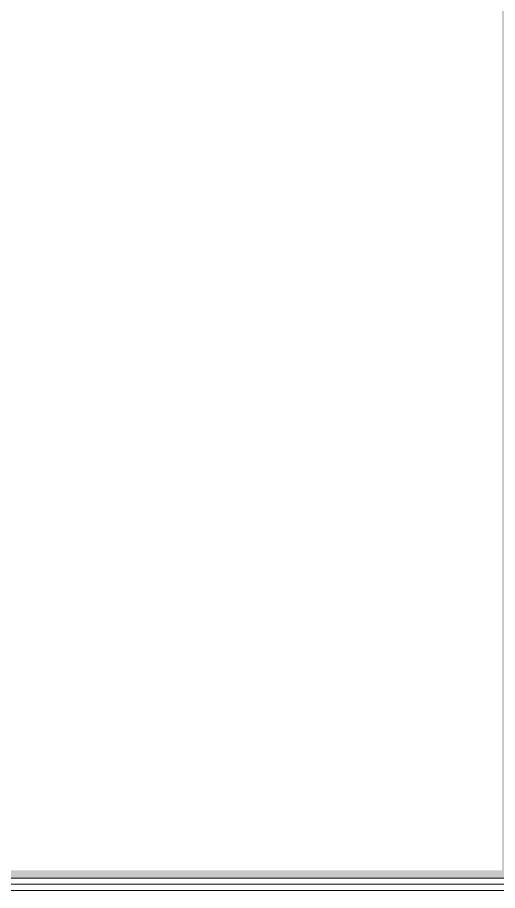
# Model space of a CAD drawing. Header units: inches. Extents: x -68096 to 69834, y -16833 to 17650.
# Drawn here: x 880.6 to 921.9, y -54.4 to 20.7 of the extents above; entities that cross this region are included whole.
import ezdxf

# ---------------------------------------------------------------- set-up
doc = ezdxf.new("R2010")
doc.units = ezdxf.units.IN
doc.header["$MEASUREMENT"] = 0
doc.layers.add('WIN', color=1, linetype='Continuous')

msp = doc.modelspace()

# ---------------------------------------------------------------- hatches: boundary and pattern name
at = {"layer": 'WIN', "linetype": 'Continuous', "lineweight": 0}
h = msp.add_hatch(color=86, dxfattribs=at)
h.paths.add_polyline_path([(753.52048, 94.84549), (753.52048, -53.35192), (963.30992, -53.35192), (963.30992, 94.84549)])
h.paths.add_polyline_path([(922.89008, 94.22001), (922.89008, -52.69685), (962.68444, -52.69685), (962.68444, 94.22001)], flags=16)
h.paths.add_polyline_path([(922.26459, -52.69685), (754.14633, -52.69685), (754.14633, 94.22001), (922.26459, 94.22001)], flags=16)
h = msp.add_hatch(color=7, dxfattribs=at)
h.paths.add_polyline_path([(753.52048, 94.84549), (753.52048, -53.35192), (963.30992, -53.35192), (963.30992, 94.84549)])
h.paths.add_polyline_path([(922.89008, 94.22001), (922.89008, -52.69685), (962.68444, -52.69685), (962.68444, 94.22001)], flags=16)
h.paths.add_polyline_path([(922.26459, -52.69685), (754.14633, -52.69685), (754.14633, 94.22001), (922.26459, 94.22001)], flags=16)

# ---------------------------------------------------------------- linework, layer by layer
at = {"layer": 'WIN', "color": 7, "linetype": 'Continuous', "lineweight": 0}
for points in [[(752.44464, -54.42776), (964.38576, -54.42776), (964.38576, 95.92134), (752.44464, 95.92134)], [(752.44464, -54.42776), (964.38576, -54.42776), (964.38576, 95.92134), (752.44464, 95.92134)], [(752.98256, -53.88984), (963.84784, -53.88984), (963.84784, 95.38341), (752.98256, 95.38341)], [(752.98256, -53.88984), (963.84784, -53.88984), (963.84784, 95.38341), (752.98256, 95.38341)], [(753.52048, -53.35192), (963.30992, -53.35192), (963.30992, 94.84549), (753.52048, 94.84549)], [(753.52048, -53.35192), (963.30992, -53.35192), (963.30992, 94.84549), (753.52048, 94.84549)]]:
    msp.add_lwpolyline(points, close=True, dxfattribs=at)

doc.saveas('drawing.dxf')
